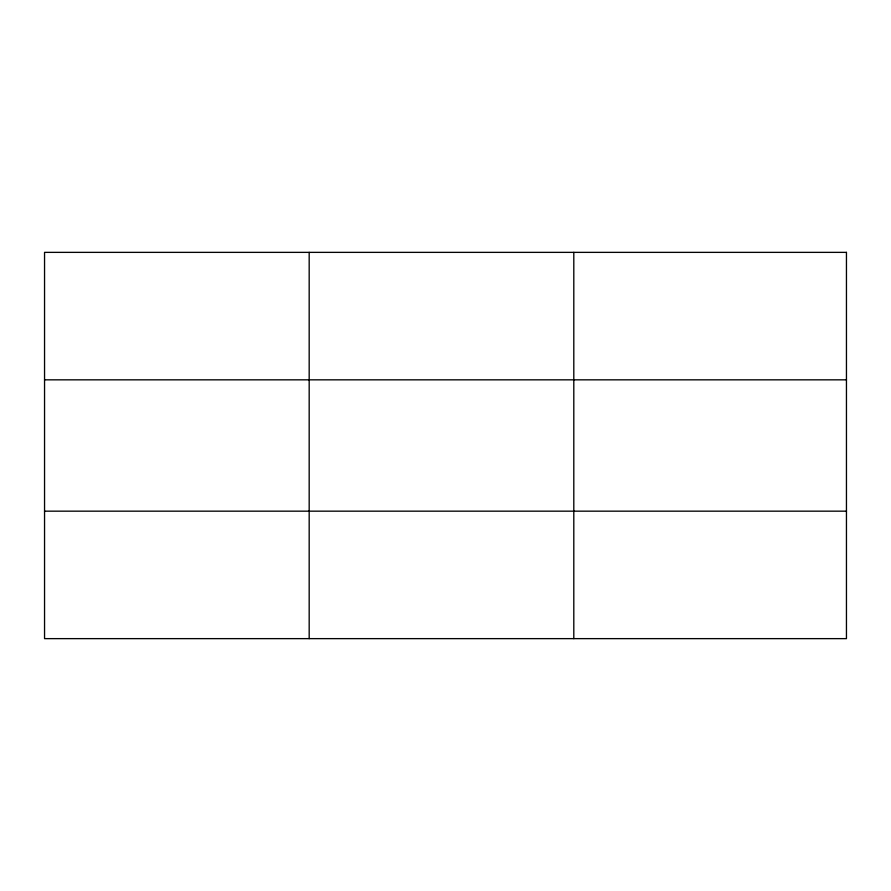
<?xml version="1.0" encoding="UTF-8"?>
<svg xmlns="http://www.w3.org/2000/svg" width="891" height="891" viewBox="0 0 891 891"><rect width="100%" height="100%" fill="white"/><g stroke="black" fill="none" stroke-linecap="round" stroke-linejoin="round"><path stroke-width="1.34" d="M309.177 252.365L309.177 638.635M573.804 252.365L573.804 638.635M44.55 379.833L846.45 379.833M44.55 511.167L846.45 511.167M846.45 252.365L846.45 638.635L44.55 638.635L44.55 252.365L846.45 252.365"/></g></svg>
